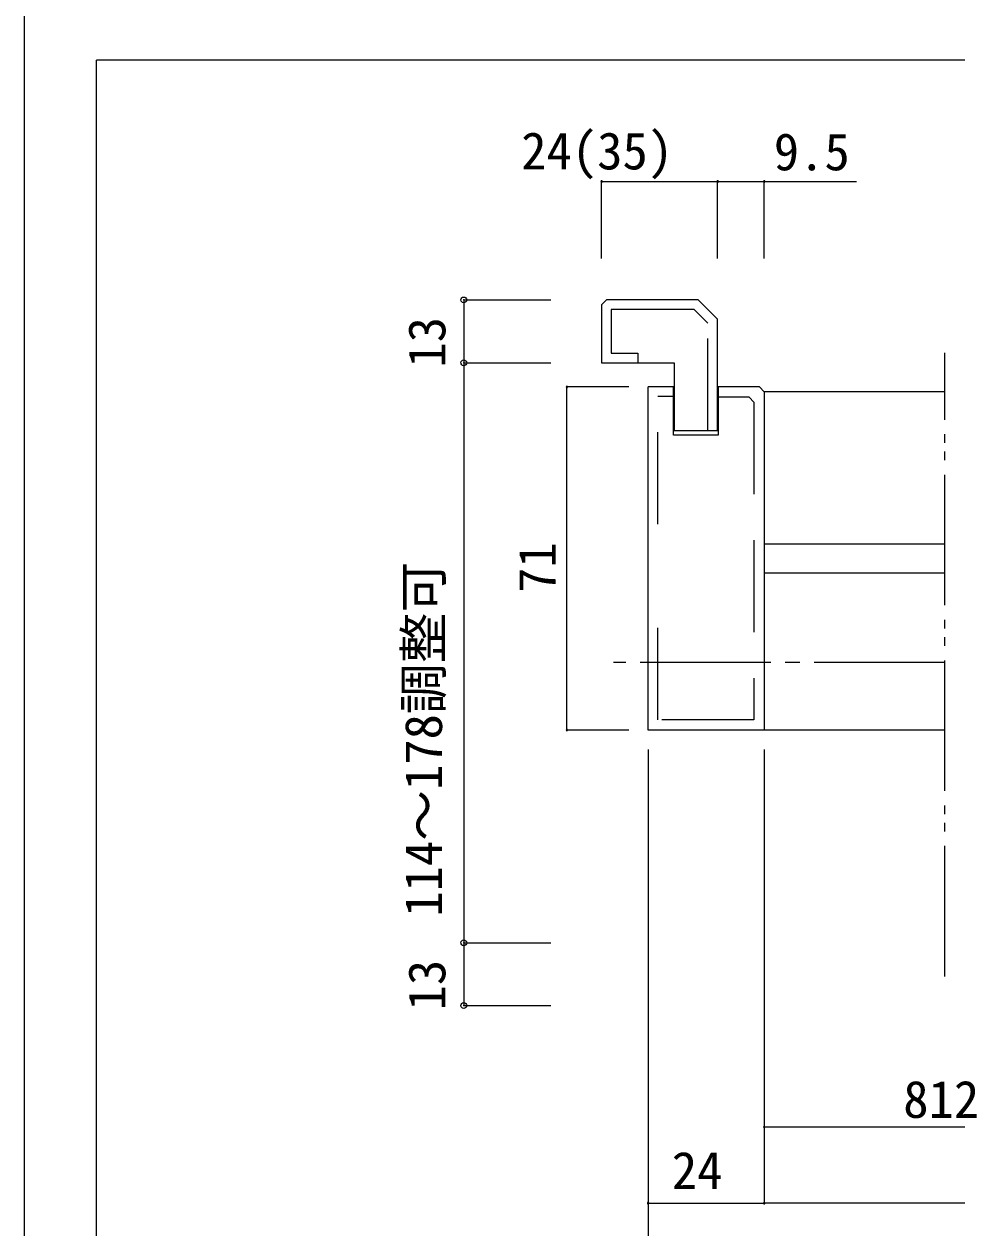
# Model space of a CAD drawing. Units: millimetres on the paper, enlarged 10 times, with parts at other scales. Extents: x -1985 to 2015, y -1370 to 1400.
# Drawn here: x -1985 to -1342, y -908 to -78 of the extents above; entities that cross this region are included whole.
import ezdxf
from ezdxf.enums import TextEntityAlignment as Align

# ---------------------------------------------------------------- set-up
doc = ezdxf.new("R2010")
doc.units = ezdxf.units.MM
doc.header["$LTSCALE"] = 10
doc.header["$PDMODE"] = 32
doc.header["$PDSIZE"] = 4
for name, pattern in [('CHAIN2', [12, 9, -1, 1, -1]), ('DOUBLE_CHAIN2', [12.8, 9, -1, 0.6, -0.6, 0.6, -1]), ('USER2', [9.525, 6.35, -3.175])]:
    doc.linetypes.add(name, pattern=pattern)
doc.layers.add('1-1_0', color=7, linetype='Continuous', lineweight=20)
doc.layers.add('2-0_18', color=7, linetype='Continuous', lineweight=20)
doc.styles.add('ＭＳ ゴシック', font='')
doc.styles.get('ＭＳ ゴシック').set_extended_font_data('MS Gothic')

msp = doc.modelspace()

# ---------------------------------------------------------------- linework, layer by layer
at = {"layer": '1-1_0'}
for p in [(395, -102.5), (395, -102.5), (-1935, -1002.5)]:
    msp.add_line(p, (-1935, -102.5), dxfattribs=at)
msp.add_lwpolyline([(-1985, -1370), (2015, -1370), (2015, 1400), (-1985, 1400)], close=True, dxfattribs=at)
at = {"layer": '2-0_18', "color": 4, "lineweight": 9}
for p, q in [((-1506.92, -239.15), (-1506.92, -186.06)), ((-1475.28, -186.06), (-1411.04, -186.06)), ((-1474.76, -239.15), (-1474.76, -186.06)), ((-1681.89, -267.76), (-1621.89, -267.76)), ((-1681.89, -267.76), (-1681.89, -754.42)), ((-1681.89, -311.09), (-1621.89, -311.09)), ((-1568.09, -327.76), (-1611.33, -327.76)), ((-1610.81, -564.42), (-1610.81, -327.76)), ((-1568.09, -564.42), (-1610.81, -564.42)), ((-1554.76, -577.76), (-1554.76, -894.84)), ((-1554.76, -577.76), (-1554.76, -944.56)), ((-1474.76, -577.76), (-1474.76, -842.39)), ((-1474.76, -577.76), (-1474.76, -890.67)), ((-1474.76, -577.76), (-1474.76, -890.67)), ((-1681.89, -711.09), (-1621.89, -711.09)), ((-1681.89, -754.42), (-1621.89, -754.42)), ((-1209.62, -838.23), (-1474.76, -838.23)), ((-1554.76, -890.67), (-1474.76, -890.67)), ((-64.13, -890.67), (-1474.76, -890.67))]:
    msp.add_line(p, q, dxfattribs=at)
at = {"layer": '2-0_18', "linetype": 'DOUBLE_CHAIN2'}
msp.add_line((-1350.26, -734.33), (-1350.26, -304.23), dxfattribs=at)
at = {"layer": '2-0_18'}
for p, q in [((-1586.92, -311.09), (-1536.92, -311.09)), ((-1536.92, -311.09), (-1536.92, -357.76)), ((-1554.76, -564.42), (-1554.76, -327.76)), ((-1537.42, -327.76), (-1554.76, -327.76)), ((-1506.42, -327.76), (-1506.42, -361.09)), ((-1478.09, -327.76), (-1506.42, -327.76)), ((-1478.09, -327.76), (-1474.76, -331.09)), ((-1474.76, -331.09), (-1474.76, -564.42)), ((-1350.26, -331.09), (-1474.76, -331.09)), ((-1536.92, -357.76), (-1506.92, -357.76)), ((-1350.26, -436.09), (-1474.76, -436.09)), ((-1350.26, -456.09), (-1474.76, -456.09)), ((-1474.76, -564.42), (-1554.76, -564.42)), ((-1350.26, -564.42), (-1474.76, -564.42))]:
    msp.add_line(p, q, dxfattribs=at)
at = {"layer": '2-0_18', "linetype": 'USER2'}
for p, q in [((-1537.42, -334.42), (-1548.09, -334.42)), ((-1548.09, -422.42), (-1548.09, -334.42)), ((-1485.2, -334.86), (-1506.42, -334.86)), ((-1485.2, -334.86), (-1481.86, -338.2)), ((-1481.86, -338.2), (-1481.86, -557.32)), ((-1548.09, -557.32), (-1548.09, -469.32)), ((-1481.86, -557.32), (-1548.09, -557.32))]:
    msp.add_line(p, q, dxfattribs=at)
at = {"layer": '2-0_18', "color": 4, "linetype": 'CHAIN2', "lineweight": 9}
msp.add_line((-1350.26, -517.77), (-1578.68, -517.77), dxfattribs=at)
at = {"layer": '2-0_18', "color": 4, "lineweight": 9}
for points in [[(-1586.92, -239.15), (-1586.92, -186.06), (-1506.92, -186.06)], [(-1506.92, -239.15), (-1506.92, -186.06), (-1474.76, -186.06)]]:
    msp.add_lwpolyline(points, dxfattribs=at)
at = {"layer": '2-0_18'}
for points in [[(-1506.92, -357.76), (-1506.92, -281.09), (-1520.26, -267.76), (-1583.59, -267.76), (-1586.92, -271.09), (-1586.92, -311.09)], [(-1506.42, -361.09), (-1537.42, -361.09), (-1537.42, -327.76)]]:
    msp.add_lwpolyline(points, dxfattribs=at)
at = {"layer": '2-0_18', "linetype": 'USER2'}
msp.add_lwpolyline([(-1513.59, -357.76), (-1513.59, -283.85), (-1523.02, -274.42), (-1580.26, -274.42), (-1580.26, -304.42), (-1561.92, -304.42), (-1561.92, -311.09)], dxfattribs=at)
at = {"layer": '2-0_18', "color": 4, "lineweight": 9}
for centre, start, end in [((-1586.92, -186.06), 0, 180), ((-1586.92, -186.06), 0, 180), ((-1586.92, -186.06), 180, 0), ((-1586.92, -186.06), 180, 0), ((-1506.92, -186.06), 0, 180), ((-1506.92, -186.06), 0, 180), ((-1506.92, -186.06), 0, 180), ((-1506.92, -186.06), 0, 180), ((-1506.92, -186.06), 180, 0), ((-1506.92, -186.06), 180, 0), ((-1506.92, -186.06), 180, 0), ((-1506.92, -186.06), 180, 0), ((-1474.76, -186.06), 0, 180), ((-1474.76, -186.06), 0, 180), ((-1474.76, -186.06), 180, 0), ((-1474.76, -186.06), 180, 0), ((-1610.81, -327.76), 90, 270), ((-1610.81, -327.76), 270, 90), ((-1610.81, -564.42), 90, 270), ((-1610.81, -564.42), 270, 90), ((-1474.76, -838.23), 0, 180), ((-1474.76, -838.23), 180, 0), ((-1554.76, -890.67), 0, 180), ((-1554.76, -890.67), 180, 0), ((-1474.76, -890.67), 0, 180), ((-1474.76, -890.67), 0, 180), ((-1474.76, -890.67), 180, 0), ((-1474.76, -890.67), 180, 0)]:
    msp.add_arc(centre, 0.521, start, end, dxfattribs=at)
at = {"layer": '2-0_18', "color": 4}
for p in [(-1681.89, -267.76), (-1681.89, -311.09), (-1681.89, -711.09), (-1681.89, -754.42)]:
    msp.add_point(p, dxfattribs=at)

# ---------------------------------------------------------------- texts
at = {"layer": '2-0_18', "style": 'ＭＳ ゴシック'}
for s, p in [('24(35)', (-1642.3, -185.44)), ('9.5', (-1468.16, -186.06)), ('812', (-1378.92, -839.57)), ('24', (-1538.48, -888.59))]:
    msp.add_text(s, height=25.66, dxfattribs=at).set_placement(p, align=Align.BOTTOM_LEFT)
for s, p in [('13', (-1686.89, -314.42)), ('71', (-1610.81, -469.81)), ('114～178調整可', (-1689.19, -693.13)), ('13', (-1686.89, -757.76))]:
    msp.add_text(s, height=25.66, rotation=90, dxfattribs=at).set_placement(p, align=Align.BOTTOM_LEFT)

doc.saveas('drawing.dxf')
